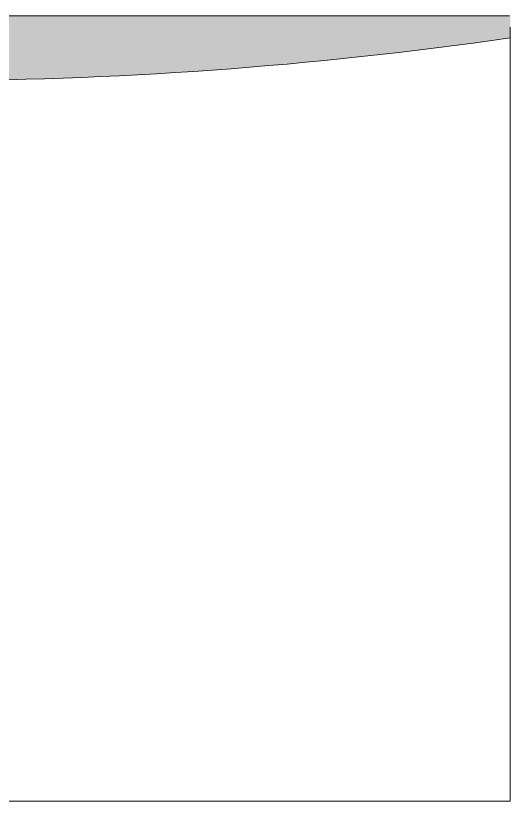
# Model space of a CAD drawing. Extents: x 2368 to 5238, y 905 to 1916.
# Drawn here: x 2631.85 to 2657.86, y 948.34 to 989.69 of the extents above; entities that cross this region are included whole.
import ezdxf

# ---------------------------------------------------------------- set-up
doc = ezdxf.new("R2010")
doc.units = 0
doc.header["$LTSCALE"] = 10
doc.linetypes.add('DASHEDX2', pattern=[38.1, 25.4, -12.7])
doc.layers.add('TEXTO', color=2, linetype='CONTINUOUS', lineweight=15)

msp = doc.modelspace()

# ---------------------------------------------------------------- hatches: boundary and pattern name
at = {"layer": 'TEXTO', "linetype": 'ByBlock', "ltscale": 5}
h = msp.add_hatch(color=200, dxfattribs=at)
h.dxf.hatch_style = 1
h.paths.add_polyline_path([(2657.857, 988.525), (2657.857, 989.687), (2595.109, 989.687), (2595.109, 988.525, 0.07223)])

# ---------------------------------------------------------------- linework, layer by layer
at = {"layer": 'TEXTO', "color": 200, "linetype": 'ByBlock', "ltscale": 5}
msp.add_line((2595.109, 989.687), (2657.823, 989.687), dxfattribs=at)
at = {"layer": 'TEXTO', "color": 200, "linetype": 'DASHEDX2', "ltscale": 50}
for p, q in [((2657.857, 989.092), (2657.857, 948.338)), ((2657.857, 948.338), (2595.109, 948.338))]:
    msp.add_line(p, q, dxfattribs=at)
at = {"layer": 'TEXTO', "color": 200, "linetype": 'ByBlock', "ltscale": 5}
msp.add_arc((2626.483, 1204.571), 218.312, 261.73739, 278.26261, dxfattribs=at)

doc.saveas('drawing.dxf')
